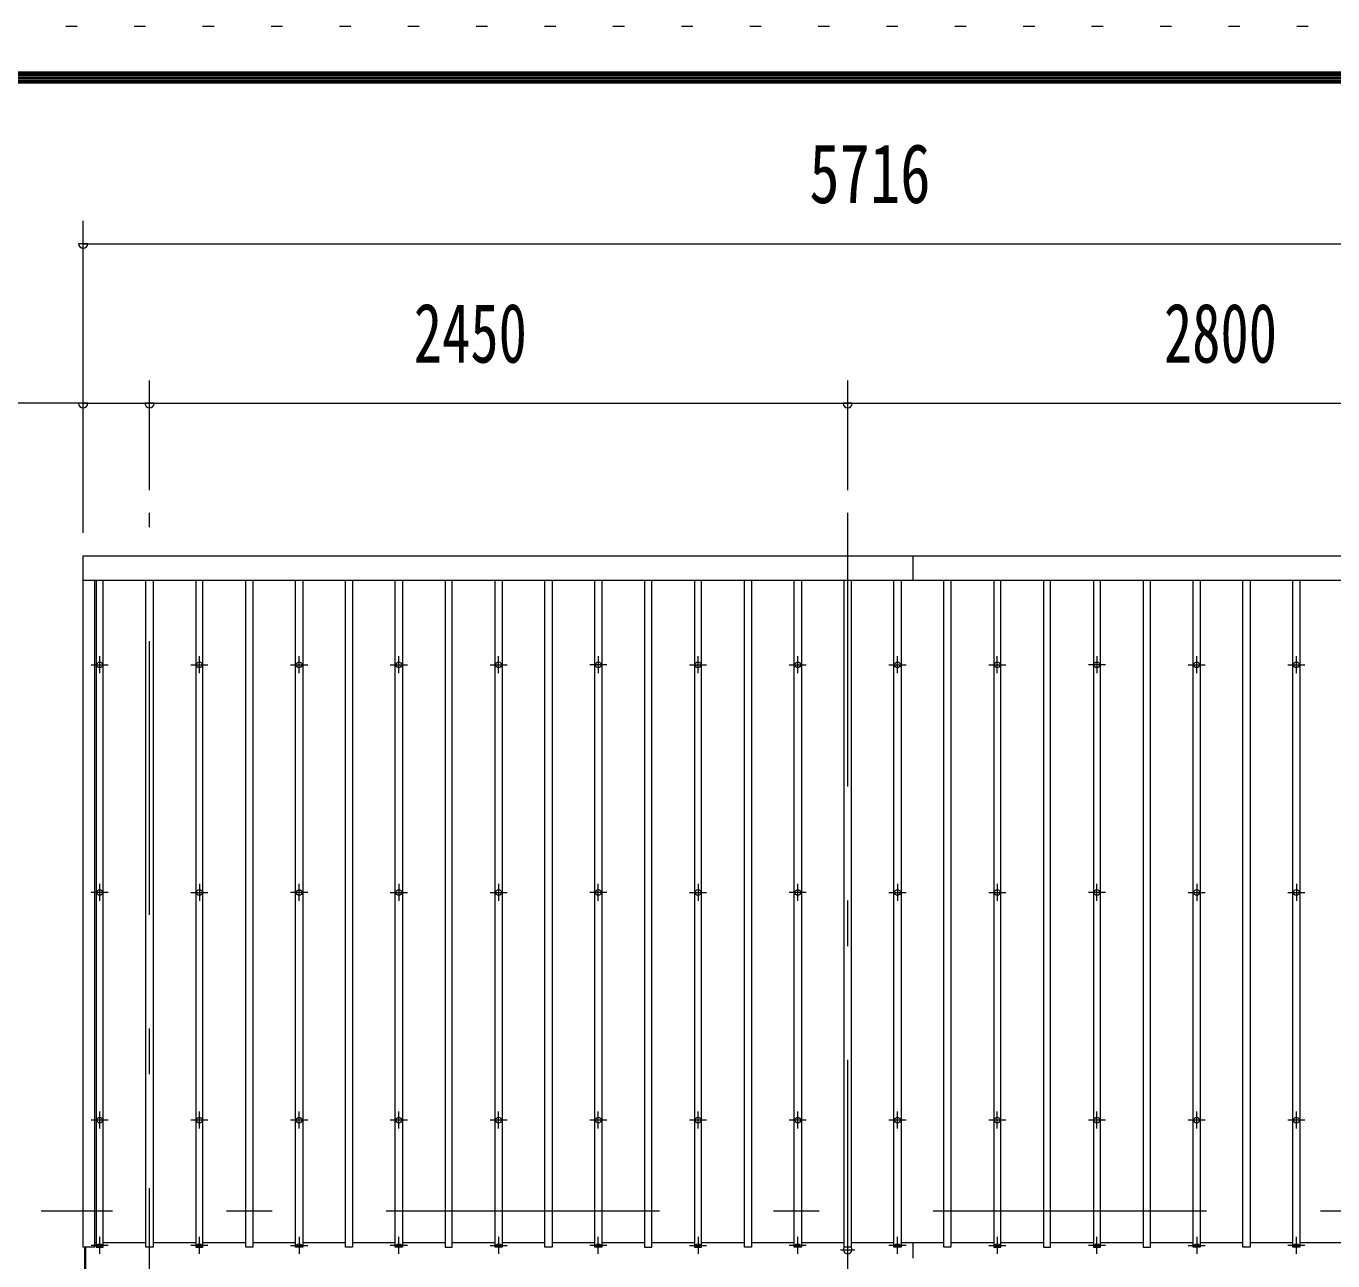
# Model space of a CAD drawing. Units: millimetres, scale not verified. Extents: x -34436 to 34436, y -16161 to 16159.
# Drawn here: x -7503 to -2917, y 11825 to 16159 of the extents above; entities that cross this region are included whole.
import ezdxf
from ezdxf.enums import TextEntityAlignment as Align

# ---------------------------------------------------------------- set-up
doc = ezdxf.new("R2010")
doc.units = ezdxf.units.MM
doc.header["$LTSCALE"] = 80
doc.linetypes.add('USER3', pattern=[24, 12, -5, 2, -5])
doc.linetypes.add('USER4', pattern=[3, 0.5, -2.5])
for name, color, linetype, lineweight in [('0-2_1-08BOLD', 7, 'Continuous', 18), ('0-3_1-28CENTER', 3, 'USER3', 18), ('0-4_1-48THIN', 4, 'Continuous', 18), ('0-5_1-58DIM', 3, 'Continuous', 18), ('0-C_F-F1PAPER', 5, 'Continuous', 18), ('0-D_F-E_J_ADD', 5, 'USER4', 18)]:
    doc.layers.add(name, color=color, linetype=linetype, lineweight=lineweight)
doc.styles.add('ＭＳ ゴシック', font='')
doc.styles.get('ＭＳ ゴシック').set_extended_font_data('MS Gothic')

msp = doc.modelspace()

# ---------------------------------------------------------------- linework, layer by layer
at = {"layer": '0-2_1-08BOLD'}
for p, q in [((-4390.26, 14213.05), (-4390.26, 14300.48)), ((-1587.26, 14213.05), (-7303.26, 14213.05)), ((-4390.26, 11835.49), (-4390.26, 11888.84)), ((-7298.26, 11873.84), (-7298.26, 11777.13)), ((-7293.26, 11777.13), (-7293.26, 11873.84))]:
    msp.add_line(p, q, dxfattribs=at)
msp.add_lwpolyline([(-7263.26, 14213.05), (-7263.26, 11873.84), (-7303.26, 11873.84), (-7303.26, 14300.48), (-1587.26, 14300.48)], dxfattribs=at)
for centre in [(-7245.25, 13917.73), (-6895.26, 13917.73), (-6545.25, 13917.73), (-6195.25, 13917.73), (-5845.25, 13917.73), (-5495.25, 13917.73), (-5145.25, 13917.73), (-4795.25, 13917.73), (-4445.25, 13917.73), (-4095.25, 13917.73), (-3745.26, 13917.73), (-3395.25, 13917.73), (-3045.25, 13917.73), (-7245.25, 13118.68), (-6895.26, 13118.68), (-6545.25, 13118.68), (-6195.25, 13118.68), (-5845.25, 13118.68), (-5495.25, 13118.68), (-5145.25, 13118.68), (-4795.25, 13118.68), (-4445.25, 13118.68), (-4095.25, 13118.68), (-3745.26, 13118.68), (-3395.25, 13118.68), (-3045.25, 13118.68), (-7245.25, 12319.64), (-6895.26, 12319.64), (-6545.25, 12319.64), (-6195.25, 12319.64), (-5845.25, 12319.64), (-5495.25, 12319.64), (-5145.25, 12319.64), (-4795.25, 12319.64), (-4445.25, 12319.64), (-4095.25, 12319.64), (-3745.26, 12319.64), (-3395.25, 12319.64), (-3045.25, 12319.64)]:
    msp.add_circle(centre, 10, dxfattribs=at)
for centre, radius, start, end in [((-7245.25, 11869.09), 14.5, 46.3961, 133.6039), ((-7245.25, 11890.09), 14.5, 226.39838, 313.60162), ((-6895.26, 11869.09), 14.5, 46.3961, 133.6039), ((-6895.26, 11890.09), 14.5, 226.39838, 313.60162), ((-6545.25, 11869.09), 14.5, 46.3961, 133.6039), ((-6545.25, 11890.09), 14.5, 226.39838, 313.60162), ((-6195.25, 11869.09), 14.5, 46.3961, 133.6039), ((-6195.25, 11890.09), 14.5, 226.39838, 313.60162), ((-5845.25, 11869.09), 14.5, 46.3961, 133.6039), ((-5845.25, 11890.09), 14.5, 226.39838, 313.60162), ((-5495.25, 11869.09), 14.5, 46.3961, 133.6039), ((-5495.25, 11890.09), 14.5, 226.39838, 313.60162), ((-5145.25, 11869.09), 14.5, 46.3961, 133.6039), ((-5145.25, 11890.09), 14.5, 226.39838, 313.60162), ((-4795.25, 11869.09), 14.5, 46.3961, 133.6039), ((-4795.25, 11890.09), 14.5, 226.39838, 313.60162), ((-4445.25, 11869.09), 14.5, 46.3961, 133.6039), ((-4445.25, 11890.09), 14.5, 226.39838, 313.60162), ((-4095.25, 11869.09), 14.5, 46.3961, 133.6039), ((-4095.25, 11890.09), 14.5, 226.39838, 313.60162), ((-3745.26, 11869.09), 14.5, 46.3961, 133.6039), ((-3745.26, 11890.09), 14.5, 226.39838, 313.60162), ((-3395.25, 11869.09), 14.5, 46.3961, 133.6039), ((-3395.25, 11890.09), 14.5, 226.39838, 313.60162), ((-3045.25, 11869.09), 14.5, 46.3961, 133.6039), ((-3045.25, 11890.09), 14.5, 226.39838, 313.60162), ((-4620.25, 11865.22), 15, 144.92694, 35.07306)]:
    msp.add_arc(centre, radius, start, end, dxfattribs=at)
at = {"layer": '0-3_1-28CENTER'}
for p, q in [((-7070.26, 9200.48), (-7070.26, 14450.49)), ((-4620.26, 14450.48), (-4620.26, 9200.49)), ((-7245.25, 13887.73), (-7245.25, 13947.73)), ((-6895.26, 13887.73), (-6895.26, 13947.73)), ((-6545.25, 13887.73), (-6545.25, 13947.73)), ((-6195.25, 13887.73), (-6195.25, 13947.73)), ((-5845.25, 13887.73), (-5845.25, 13947.73)), ((-5495.25, 13947.73), (-5495.25, 13887.73)), ((-5145.25, 13887.73), (-5145.25, 13947.73)), ((-4795.25, 13887.73), (-4795.25, 13947.73)), ((-4445.25, 13887.73), (-4445.25, 13947.73)), ((-4095.25, 13887.73), (-4095.25, 13947.73)), ((-3745.26, 13947.73), (-3745.26, 13887.73)), ((-3395.25, 13887.73), (-3395.25, 13947.73)), ((-3045.25, 13887.73), (-3045.25, 13947.73)), ((-7275.26, 13917.73), (-7215.26, 13917.73)), ((-6925.26, 13917.73), (-6865.26, 13917.73)), ((-6575.25, 13917.73), (-6515.26, 13917.73)), ((-6225.26, 13917.73), (-6165.26, 13917.73)), ((-5875.26, 13917.73), (-5815.26, 13917.73)), ((-5465.26, 13917.73), (-5525.25, 13917.73)), ((-5175.26, 13917.73), (-5115.26, 13917.73)), ((-4825.25, 13917.73), (-4765.26, 13917.73)), ((-4475.26, 13917.73), (-4415.26, 13917.73)), ((-4125.26, 13917.73), (-4065.26, 13917.73)), ((-3715.26, 13917.73), (-3775.26, 13917.73)), ((-3425.26, 13917.73), (-3365.26, 13917.73)), ((-3075.26, 13917.73), (-3015.26, 13917.73)), ((-7215.26, 13118.68), (-7275.26, 13118.68)), ((-7245.25, 13088.68), (-7245.25, 13148.69)), ((-6925.26, 13118.68), (-6865.26, 13118.68)), ((-6895.26, 13148.69), (-6895.26, 13088.68)), ((-6515.26, 13118.68), (-6575.25, 13118.68)), ((-6545.25, 13088.68), (-6545.25, 13148.69)), ((-6225.26, 13118.68), (-6165.26, 13118.68)), ((-6195.25, 13148.69), (-6195.25, 13088.68)), ((-5875.26, 13118.68), (-5815.26, 13118.68)), ((-5845.25, 13148.69), (-5845.25, 13088.68)), ((-5465.26, 13118.68), (-5525.25, 13118.68)), ((-5495.25, 13088.68), (-5495.25, 13148.69)), ((-5175.26, 13118.68), (-5115.26, 13118.68)), ((-5145.25, 13148.69), (-5145.25, 13088.68)), ((-4765.26, 13118.68), (-4825.25, 13118.68)), ((-4795.25, 13088.68), (-4795.25, 13148.69)), ((-4475.26, 13118.68), (-4415.26, 13118.68)), ((-4445.25, 13148.69), (-4445.25, 13088.68)), ((-4125.26, 13118.68), (-4065.26, 13118.68)), ((-4095.25, 13148.69), (-4095.25, 13088.68)), ((-3715.26, 13118.68), (-3775.26, 13118.68)), ((-3745.26, 13088.68), (-3745.26, 13148.69)), ((-3425.26, 13118.68), (-3365.26, 13118.68)), ((-3395.25, 13148.69), (-3395.25, 13088.68)), ((-3075.26, 13118.68), (-3015.26, 13118.68)), ((-3045.25, 13148.69), (-3045.25, 13088.68)), ((-7245.25, 12289.64), (-7245.25, 12349.63)), ((-6895.26, 12289.64), (-6895.26, 12349.63)), ((-6545.25, 12289.64), (-6545.25, 12349.63)), ((-6195.25, 12289.64), (-6195.25, 12349.63)), ((-5845.25, 12289.64), (-5845.25, 12349.63)), ((-5495.25, 12289.64), (-5495.25, 12349.63)), ((-5145.25, 12289.64), (-5145.25, 12349.63)), ((-4795.25, 12289.64), (-4795.25, 12349.63)), ((-4445.25, 12289.64), (-4445.25, 12349.63)), ((-4095.25, 12289.64), (-4095.25, 12349.63)), ((-3745.26, 12289.64), (-3745.26, 12349.63)), ((-3395.25, 12289.64), (-3395.25, 12349.63)), ((-3045.25, 12289.64), (-3045.25, 12349.63)), ((-7215.26, 12319.64), (-7275.26, 12319.64)), ((-6865.26, 12319.64), (-6925.26, 12319.64)), ((-6515.26, 12319.64), (-6575.25, 12319.64)), ((-6165.26, 12319.64), (-6225.26, 12319.64)), ((-5815.26, 12319.64), (-5875.26, 12319.64)), ((-5465.26, 12319.64), (-5525.25, 12319.64)), ((-5115.26, 12319.64), (-5175.26, 12319.64)), ((-4765.26, 12319.64), (-4825.25, 12319.64)), ((-4415.26, 12319.64), (-4475.26, 12319.64)), ((-4065.26, 12319.64), (-4125.26, 12319.64)), ((-3715.26, 12319.64), (-3775.26, 12319.64)), ((-3365.26, 12319.64), (-3425.26, 12319.64)), ((-3015.26, 12319.64), (-3075.26, 12319.64)), ((-1440.26, 12000.48), (-7450.25, 12000.48)), ((-7215.26, 11879.59), (-7275.26, 11879.59)), ((-7245.25, 11849.59), (-7245.25, 11909.59)), ((-6865.26, 11879.59), (-6925.26, 11879.59)), ((-6895.26, 11849.59), (-6895.26, 11909.59)), ((-6575.25, 11879.59), (-6515.26, 11879.59)), ((-6545.25, 11909.59), (-6545.25, 11849.59)), ((-6165.26, 11879.59), (-6225.26, 11879.59)), ((-6195.25, 11849.59), (-6195.25, 11909.59)), ((-5875.26, 11879.59), (-5815.26, 11879.59)), ((-5845.25, 11909.59), (-5845.25, 11849.59)), ((-5465.26, 11879.59), (-5525.25, 11879.59)), ((-5495.25, 11849.59), (-5495.25, 11909.59)), ((-5175.26, 11879.59), (-5115.26, 11879.59)), ((-5145.25, 11909.59), (-5145.25, 11849.59)), ((-4765.26, 11879.59), (-4825.25, 11879.59)), ((-4795.25, 11849.59), (-4795.25, 11909.59)), ((-4415.26, 11879.59), (-4475.26, 11879.59)), ((-4445.25, 11849.59), (-4445.25, 11909.59)), ((-4125.26, 11879.59), (-4065.26, 11879.59)), ((-4095.25, 11909.59), (-4095.25, 11849.59)), ((-3715.26, 11879.59), (-3775.26, 11879.59)), ((-3745.26, 11849.59), (-3745.26, 11909.59)), ((-3425.26, 11879.59), (-3365.26, 11879.59)), ((-3395.25, 11909.59), (-3395.25, 11849.59)), ((-3015.26, 11879.59), (-3075.26, 11879.59)), ((-3045.25, 11849.59), (-3045.25, 11909.59)), ((-4645.25, 11864.43), (-4595.25, 11864.43))]:
    msp.add_line(p, q, dxfattribs=at)
at = {"layer": '0-4_1-48THIN'}
for p, q in [((-7232.76, 11873.84), (-7232.76, 14213.05)), ((-7057.76, 14213.05), (-7057.76, 11873.84)), ((-6882.75, 11873.84), (-6882.75, 14213.05)), ((-6707.75, 14213.05), (-6707.75, 11873.84)), ((-6532.75, 14213.05), (-6532.75, 11873.84)), ((-6357.75, 14213.05), (-6357.75, 11873.84)), ((-6182.75, 14213.05), (-6182.75, 11873.84)), ((-6007.75, 11873.84), (-6007.75, 14213.05)), ((-5832.75, 14213.05), (-5832.75, 11873.84)), ((-5657.75, 14213.05), (-5657.75, 11873.84)), ((-5482.75, 14213.05), (-5482.75, 11873.84)), ((-5307.75, 11873.84), (-5307.75, 14213.05)), ((-5132.75, 11873.84), (-5132.75, 14213.05)), ((-4957.75, 14213.05), (-4957.75, 11873.84)), ((-4782.75, 14213.05), (-4782.75, 11873.84)), ((-4607.75, 14213.05), (-4607.75, 11873.84)), ((-4432.75, 14213.05), (-4432.75, 11873.84)), ((-4257.75, 14213.05), (-4257.75, 11873.84)), ((-4082.75, 11873.84), (-4082.75, 14213.05)), ((-3907.75, 11873.84), (-3907.75, 14213.05)), ((-3732.75, 11873.84), (-3732.75, 14213.05)), ((-3557.75, 11873.84), (-3557.75, 14213.05)), ((-3382.75, 14213.05), (-3382.75, 11873.84)), ((-3207.75, 14213.05), (-3207.75, 11873.84)), ((-3032.75, 14213.05), (-3032.75, 11873.84)), ((-7257.76, 11888.84), (-7263.26, 11888.84)), ((-7082.76, 11888.84), (-7232.76, 11888.84)), ((-6907.76, 11888.84), (-7057.76, 11888.84)), ((-6732.75, 11888.84), (-6882.76, 11888.84)), ((-6557.75, 11888.84), (-6707.75, 11888.84)), ((-6382.75, 11888.84), (-6532.76, 11888.84)), ((-6207.76, 11888.84), (-6357.75, 11888.84)), ((-6032.75, 11888.84), (-6182.76, 11888.84)), ((-5857.75, 11888.84), (-6007.75, 11888.84)), ((-5682.75, 11888.84), (-5832.76, 11888.84)), ((-5507.75, 11888.84), (-5657.75, 11888.84)), ((-5332.75, 11888.84), (-5482.76, 11888.84)), ((-5157.76, 11888.84), (-5307.75, 11888.84)), ((-4982.75, 11888.84), (-5132.76, 11888.84)), ((-4807.75, 11888.84), (-4957.75, 11888.84)), ((-4632.76, 11888.84), (-4782.76, 11888.84)), ((-4457.75, 11888.84), (-4607.75, 11888.84)), ((-4282.75, 11888.84), (-4432.76, 11888.84)), ((-4107.76, 11888.84), (-4257.75, 11888.84)), ((-3932.75, 11888.84), (-4082.76, 11888.84)), ((-3757.75, 11888.84), (-3907.75, 11888.84)), ((-3582.76, 11888.84), (-3732.76, 11888.84)), ((-3407.75, 11888.84), (-3557.75, 11888.84)), ((-3232.75, 11888.84), (-3382.76, 11888.84)), ((-3057.76, 11888.84), (-3207.75, 11888.84)), ((-2882.75, 11888.84), (-3032.76, 11888.84))]:
    msp.add_line(p, q, dxfattribs=at)
for points in [[(-7257.76, 14213.05), (-7257.76, 11873.84), (-7232.76, 11873.84)], [(-7057.76, 11873.84), (-7082.76, 11873.84), (-7082.76, 14213.05)], [(-6907.75, 14213.05), (-6907.75, 11873.84), (-6882.75, 11873.84)], [(-6707.75, 11873.84), (-6732.75, 11873.84), (-6732.75, 14213.05)], [(-6532.75, 11873.84), (-6557.75, 11873.84), (-6557.75, 14213.05)], [(-6357.75, 11873.84), (-6382.75, 11873.84), (-6382.75, 14213.05)], [(-6182.75, 11873.84), (-6207.76, 11873.84), (-6207.76, 14213.05)], [(-6032.75, 14213.05), (-6032.75, 11873.84), (-6007.75, 11873.84)], [(-5832.75, 11873.84), (-5857.75, 11873.84), (-5857.75, 14213.05)], [(-5657.75, 11873.84), (-5682.75, 11873.84), (-5682.75, 14213.05)], [(-5482.75, 11873.84), (-5507.75, 11873.84), (-5507.75, 14213.05)], [(-5332.75, 14213.05), (-5332.75, 11873.84), (-5307.75, 11873.84)], [(-5157.76, 14213.05), (-5157.76, 11873.84), (-5132.75, 11873.84)], [(-4957.75, 11873.84), (-4982.75, 11873.84), (-4982.75, 14213.05)], [(-4782.75, 11873.84), (-4807.75, 11873.84), (-4807.75, 14213.05)], [(-4607.75, 11873.84), (-4632.76, 11873.84), (-4632.76, 14213.05)], [(-4432.75, 11873.84), (-4457.75, 11873.84), (-4457.75, 14213.05)], [(-4257.75, 11873.84), (-4282.75, 11873.84), (-4282.75, 14213.05)], [(-4107.75, 14213.05), (-4107.75, 11873.84), (-4082.75, 11873.84)], [(-3932.75, 14213.05), (-3932.75, 11873.84), (-3907.75, 11873.84)], [(-3757.75, 14213.05), (-3757.75, 11873.84), (-3732.75, 11873.84)], [(-3582.76, 14213.05), (-3582.76, 11873.84), (-3557.75, 11873.84)], [(-3382.75, 11873.84), (-3407.75, 11873.84), (-3407.75, 14213.05)], [(-3207.75, 11873.84), (-3232.75, 11873.84), (-3232.75, 14213.05)], [(-3032.75, 11873.84), (-3057.76, 11873.84), (-3057.76, 14213.05)]]:
    msp.add_lwpolyline(points, dxfattribs=at)
at = {"layer": '0-5_1-58DIM'}
for p, q in [((-7303.26, 14380.48), (-7303.26, 15475.49)), ((-7287.26, 15395.48), (-7319.26, 15395.48)), ((-7303.26, 15395.49), (-1587.26, 15395.49)), ((-7070.26, 14530.49), (-7070.26, 14915.49)), ((-4620.26, 14915.49), (-4620.26, 14530.48)), ((-7303.26, 14835.49), (-7931.26, 14835.49)), ((-7287.26, 14835.49), (-7319.26, 14835.49)), ((-7303.26, 14835.49), (-7070.26, 14835.49)), ((-7054.26, 14835.49), (-7086.26, 14835.49)), ((-7070.26, 14835.49), (-4620.26, 14835.49)), ((-4604.26, 14835.49), (-4636.26, 14835.49)), ((-4620.26, 14835.49), (-1820.26, 14835.49))]:
    msp.add_line(p, q, dxfattribs=at)
for centre in [(-7303.26, 15395.48), (-7303.26, 14835.49), (-7070.26, 14835.49), (-4620.26, 14835.49)]:
    msp.add_arc(centre, 16, 180, 0, dxfattribs=at)
at = {"layer": '0-C_F-F1PAPER'}
for points in [[(34436.13, -16160.99), (-11483.87, -16160.99), (-11483.87, 15999.01), (34436.13, 15999.01)], [(34432.13, -16156.99), (-11479.87, -16156.99), (-11479.87, 15995.01), (34432.13, 15995.01)], [(34428.13, -16152.99), (34428.13, 15991.01), (-11475.87, 15991.01), (-11475.87, -16152.99)], [(34424.13, -16148.99), (-11471.87, -16148.99), (-11471.87, 15987.01), (34424.13, 15987.01)], [(34420.13, -16144.99), (34420.13, 15983.01), (-11467.87, 15983.01), (-11467.87, -16144.99)], [(34416.13, -16140.99), (-11463.87, -16140.99), (-11463.87, 15979.01), (34416.13, 15979.01)], [(34412.13, -16136.99), (34412.13, 15975.01), (-11459.87, 15975.01), (-11459.87, -16136.99)], [(34408.13, -16132.99), (-11455.87, -16132.99), (-11455.87, 15971.01), (34408.13, 15971.01)], [(34404.13, -16128.99), (-11451.87, -16128.99), (-11451.87, 15967.01), (34404.13, 15967.01)], [(34400.13, -16124.99), (-11447.87, -16124.99), (-11447.87, 15963.01), (34400.13, 15963.01)], [(34396.13, -16120.99), (34396.13, 15959.01), (-11443.87, 15959.01), (-11443.87, -16120.99)]]:
    msp.add_lwpolyline(points, close=True, dxfattribs=at)
at = {"layer": '0-D_F-E_J_ADD'}
msp.add_lwpolyline([(196.13, 7759.01), (-11683.87, 7759.01), (-11683.87, 16159.01), (196.13, 16159.01)], close=True, dxfattribs=at)

# ---------------------------------------------------------------- texts
at = {"layer": '0-5_1-58DIM', "color": 7, "style": 'ＭＳ ゴシック'}
for s, width, p in [('5716', 0.75, (-4754.72, 15475.48)), ('2450', 0.7, (-6142.87, 14915.49)), ('2800', 0.7, (-3510.29, 14915.49))]:
    msp.add_text(s, height=208.4, dxfattribs=dict(at, width=width)).set_placement(p, align=Align.BOTTOM_LEFT)

doc.saveas('drawing.dxf')
